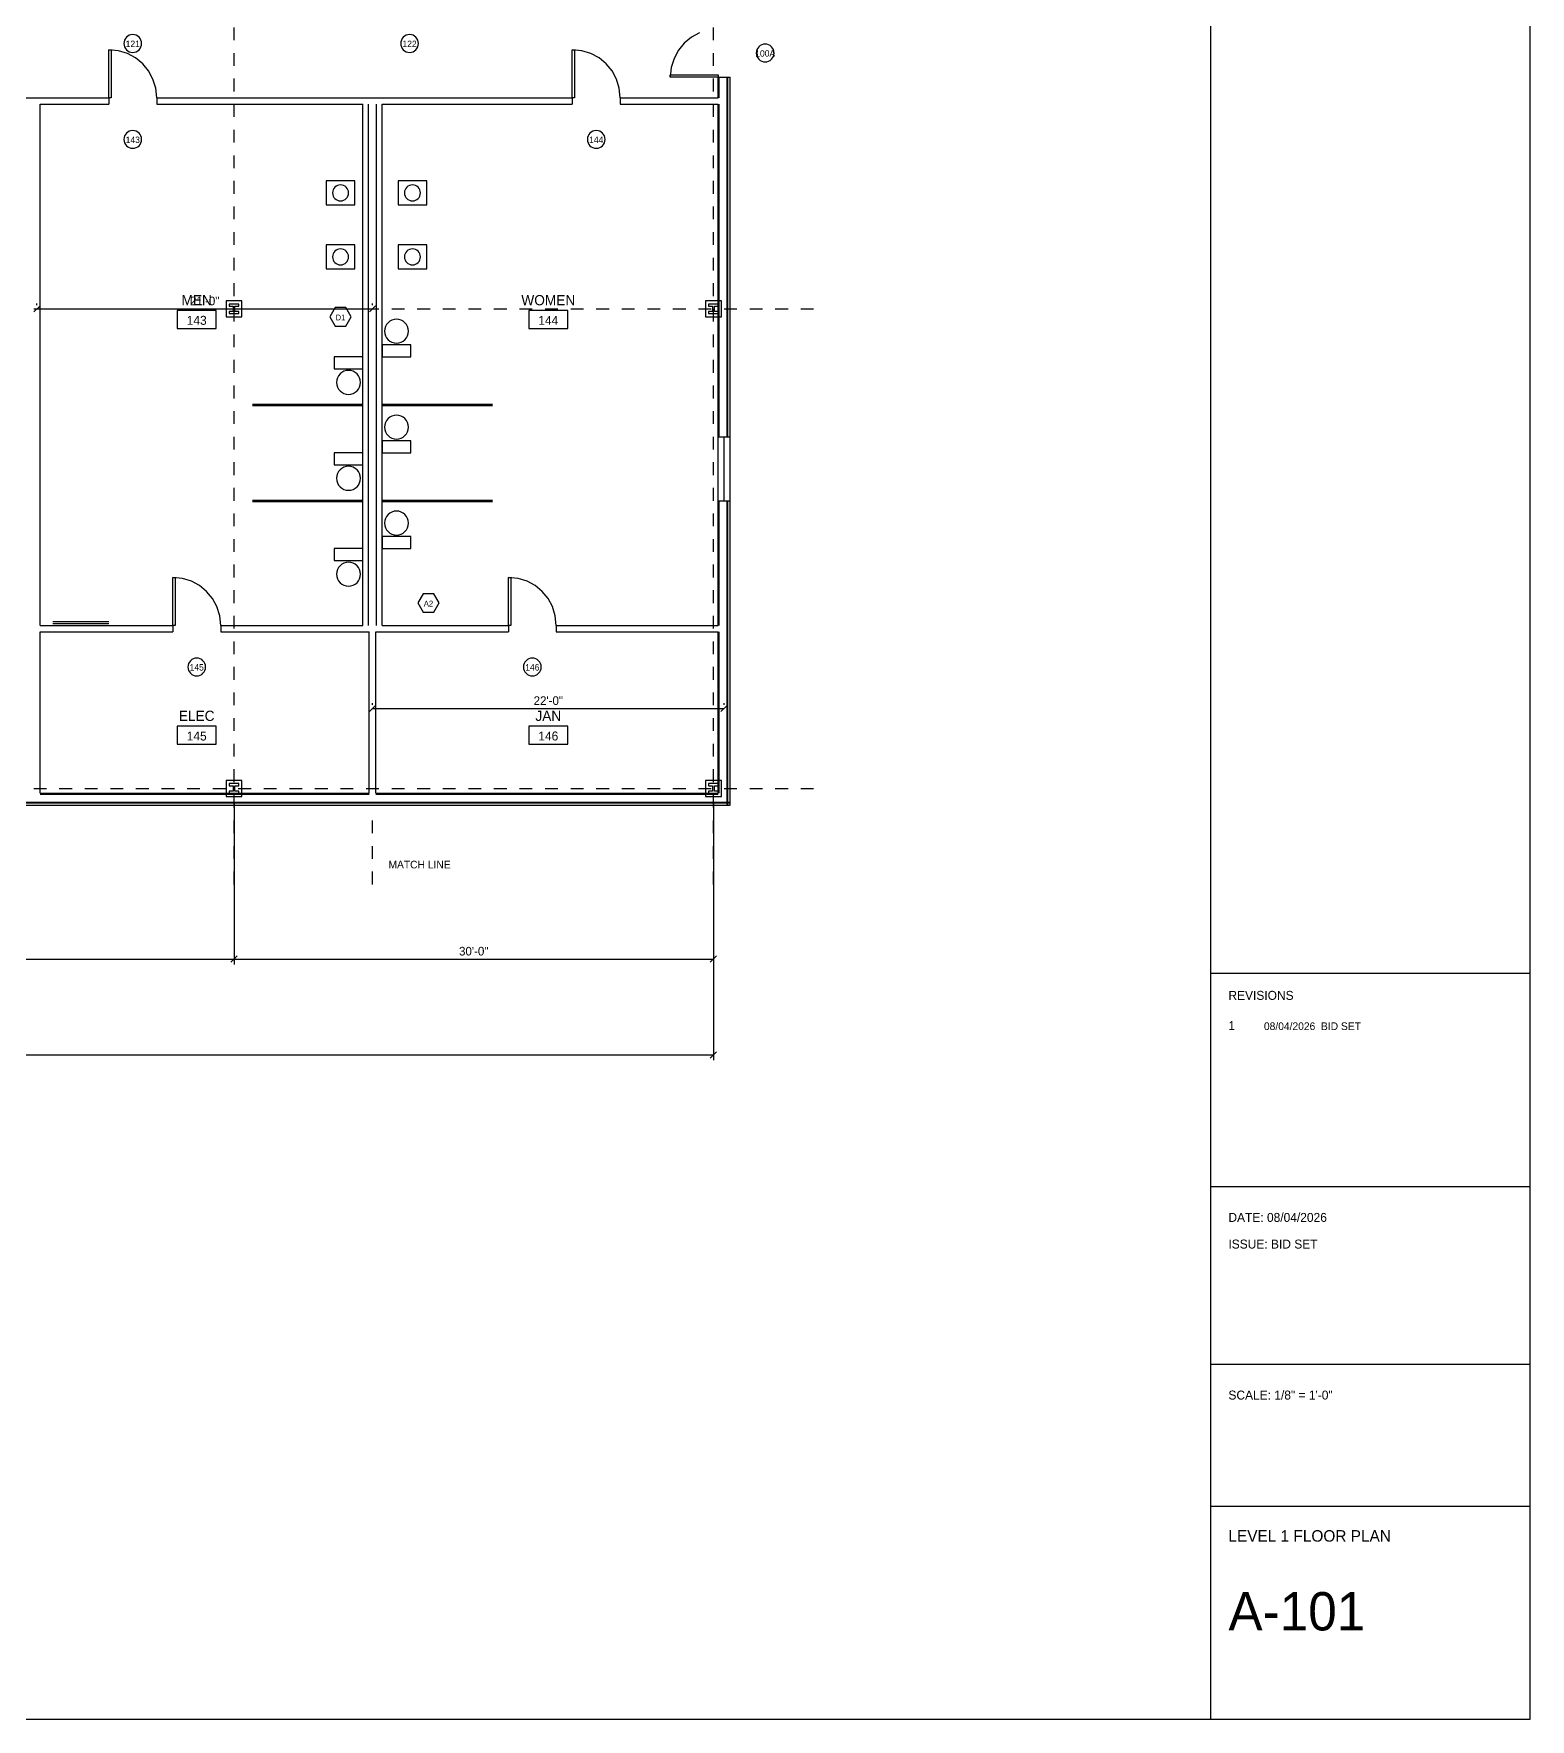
# Model space of a CAD drawing. Header units: inches. Extents: x 0.5 to 35.5, y 0.5 to 23.5.
# Drawn here: x 23.79 to 35.5, y 0.5 to 13.68 of the extents above; entities that cross this region are included whole.
import ezdxf
from ezdxf.enums import TextEntityAlignment as Align

# ---------------------------------------------------------------- set-up
doc = ezdxf.new("R2010")
doc.units = ezdxf.units.IN
doc.linetypes.add('DASHED', pattern=[0.125, 0.0833, -0.0417])
for name, color, linetype in [('A-ANNO-DIMS', 7, 'CONTINUOUS'), ('A-ANNO-SYMB', 5, 'CONTINUOUS'), ('A-ANNO-TEXT', 3, 'CONTINUOUS'), ('A-COLS', 1, 'CONTINUOUS'), ('A-DOOR', 4, 'CONTINUOUS'), ('A-GLAZ', 3, 'CONTINUOUS'), ('A-WALL', 2, 'CONTINUOUS'), ('G-ANNO-TTLB', 1, 'CONTINUOUS'), ('P-FIXT', 6, 'CONTINUOUS'), ('S-GRID', 1, 'CONTINUOUS')]:
    doc.layers.add(name, color=color, linetype=linetype)

msp = doc.modelspace()

# ---------------------------------------------------------------- linework, layer by layer
at = {"layer": 'A-ANNO-DIMS'}
for p, q in [((23.79489, 11.50323), (23.844, 11.55233)), ((23.81944, 11.55556), (23.81944, 11.56944)), ((23.81944, 11.52778), (26.44444, 11.52778)), ((26.41989, 11.50323), (26.469, 11.55233)), ((26.44444, 11.55556), (26.44444, 11.56944)), ((26.44444, 8.43056), (26.44444, 8.44444)), ((29.19444, 8.43056), (29.19444, 8.44444)), ((26.41989, 8.37823), (26.469, 8.42733)), ((26.44444, 8.40278), (29.19444, 8.40278)), ((29.16989, 8.37823), (29.219, 8.42733)), ((25.36111, 7.66625), (25.36111, 6.40236)), ((25.36111, 7.66625), (25.36111, 6.40236)), ((29.11111, 7.66625), (29.11111, 6.40236)), ((29.11111, 7.66625), (29.11111, 5.65236)), ((25.33656, 6.41948), (25.38566, 6.46858)), ((25.33656, 6.41948), (25.38566, 6.46858)), ((29.08656, 6.41948), (29.13566, 6.46858)), ((21.61111, 6.44403), (25.36111, 6.44403)), ((25.36111, 6.44403), (29.11111, 6.44403)), ((3.19444, 5.69403), (29.11111, 5.69403)), ((29.08656, 5.66948), (29.13566, 5.71858))]:
    msp.add_line(p, q, dxfattribs=at)
at = {"layer": 'A-ANNO-SYMB'}
for p, q in [((24.50141, 13.61638), (24.5, 13.60239)), ((24.5, 13.60239), (24.50141, 13.58839)), ((24.50546, 13.62942), (24.50141, 13.61638)), ((24.50141, 13.58839), (24.50546, 13.57536)), ((24.51186, 13.64121), (24.50546, 13.62942)), ((24.50546, 13.57536), (24.51186, 13.56356)), ((24.52034, 13.65149), (24.51186, 13.64121)), ((24.53062, 13.65997), (24.52034, 13.65149)), ((24.54241, 13.66637), (24.53062, 13.65997)), ((24.55545, 13.67042), (24.54241, 13.66637)), ((24.56944, 13.67183), (24.55545, 13.67042)), ((24.58344, 13.67042), (24.56944, 13.67183)), ((24.59648, 13.66637), (24.58344, 13.67042)), ((24.60827, 13.65997), (24.59648, 13.66637)), ((24.61855, 13.65149), (24.60827, 13.65997)), ((24.62703, 13.64121), (24.61855, 13.65149)), ((24.63343, 13.62942), (24.62703, 13.64121)), ((24.62703, 13.56356), (24.63343, 13.57536)), ((24.63748, 13.61638), (24.63343, 13.62942)), ((24.63343, 13.57536), (24.63748, 13.58839)), ((24.63889, 13.60239), (24.63748, 13.61638)), ((24.63748, 13.58839), (24.63889, 13.60239)), ((26.66612, 13.61638), (26.66471, 13.60239)), ((26.66471, 13.60239), (26.66612, 13.58839)), ((26.67017, 13.62942), (26.66612, 13.61638)), ((26.66612, 13.58839), (26.67017, 13.57536)), ((26.67657, 13.64121), (26.67017, 13.62942)), ((26.67017, 13.57536), (26.67657, 13.56356)), ((26.68505, 13.65149), (26.67657, 13.64121)), ((26.69533, 13.65997), (26.68505, 13.65149)), ((26.70713, 13.66637), (26.69533, 13.65997)), ((26.72016, 13.67042), (26.70713, 13.66637)), ((26.73416, 13.67183), (26.72016, 13.67042)), ((26.74815, 13.67042), (26.73416, 13.67183)), ((26.76119, 13.66637), (26.74815, 13.67042)), ((26.77299, 13.65997), (26.76119, 13.66637)), ((26.78326, 13.65149), (26.77299, 13.65997)), ((26.79174, 13.64121), (26.78326, 13.65149)), ((26.79815, 13.62942), (26.79174, 13.64121)), ((26.79174, 13.56356), (26.79815, 13.57536)), ((26.80219, 13.61638), (26.79815, 13.62942)), ((26.79815, 13.57536), (26.80219, 13.58839)), ((26.8036, 13.60239), (26.80219, 13.61638)), ((26.80219, 13.58839), (26.8036, 13.60239)), ((29.46656, 13.57688), (29.45808, 13.5666)), ((29.47684, 13.58536), (29.46656, 13.57688)), ((29.48864, 13.59176), (29.47684, 13.58536)), ((29.50167, 13.59581), (29.48864, 13.59176)), ((29.51567, 13.59722), (29.50167, 13.59581)), ((29.52966, 13.59581), (29.51567, 13.59722)), ((29.5427, 13.59176), (29.52966, 13.59581)), ((29.5545, 13.58536), (29.5427, 13.59176)), ((29.56477, 13.57688), (29.5545, 13.58536)), ((29.57325, 13.5666), (29.56477, 13.57688)), ((24.51186, 13.56356), (24.52034, 13.55328)), ((24.52034, 13.55328), (24.53062, 13.5448)), ((24.53062, 13.5448), (24.54241, 13.5384)), ((24.54241, 13.5384), (24.55545, 13.53435)), ((24.55545, 13.53435), (24.56944, 13.53294)), ((24.56944, 13.53294), (24.58344, 13.53435)), ((24.58344, 13.53435), (24.59648, 13.5384)), ((24.59648, 13.5384), (24.60827, 13.5448)), ((24.60827, 13.5448), (24.61855, 13.55328)), ((24.61855, 13.55328), (24.62703, 13.56356)), ((26.67657, 13.56356), (26.68505, 13.55328)), ((26.68505, 13.55328), (26.69533, 13.5448)), ((26.69533, 13.5448), (26.70713, 13.5384)), ((26.70713, 13.5384), (26.72016, 13.53435)), ((26.72016, 13.53435), (26.73416, 13.53294)), ((26.73416, 13.53294), (26.74815, 13.53435)), ((26.74815, 13.53435), (26.76119, 13.5384)), ((26.76119, 13.5384), (26.77299, 13.5448)), ((26.77299, 13.5448), (26.78326, 13.55328)), ((26.78326, 13.55328), (26.79174, 13.56356)), ((29.44763, 13.54177), (29.44622, 13.52778)), ((29.44622, 13.52778), (29.44763, 13.51378)), ((29.45168, 13.55481), (29.44763, 13.54177)), ((29.44763, 13.51378), (29.45168, 13.50075)), ((29.45808, 13.5666), (29.45168, 13.55481)), ((29.45168, 13.50075), (29.45808, 13.48895)), ((29.45808, 13.48895), (29.46656, 13.47867)), ((29.46656, 13.47867), (29.47684, 13.47019)), ((29.47684, 13.47019), (29.48864, 13.46379)), ((29.48864, 13.46379), (29.50167, 13.45974)), ((29.50167, 13.45974), (29.51567, 13.45833)), ((29.51567, 13.45833), (29.52966, 13.45974)), ((29.52966, 13.45974), (29.5427, 13.46379)), ((29.5427, 13.46379), (29.5545, 13.47019)), ((29.5545, 13.47019), (29.56477, 13.47867)), ((29.56477, 13.47867), (29.57325, 13.48895)), ((29.57966, 13.55481), (29.57325, 13.5666)), ((29.57325, 13.48895), (29.57966, 13.50075)), ((29.5837, 13.54177), (29.57966, 13.55481)), ((29.57966, 13.50075), (29.5837, 13.51378)), ((29.58511, 13.52778), (29.5837, 13.54177)), ((29.5837, 13.51378), (29.58511, 13.52778)), ((24.54241, 12.91637), (24.53062, 12.90997)), ((24.55545, 12.92042), (24.54241, 12.91637)), ((24.56944, 12.92183), (24.55545, 12.92042)), ((24.58344, 12.92042), (24.56944, 12.92183)), ((24.59648, 12.91637), (24.58344, 12.92042)), ((24.60827, 12.90997), (24.59648, 12.91637)), ((28.16741, 12.91637), (28.15562, 12.90997)), ((28.18045, 12.92042), (28.16741, 12.91637)), ((28.19444, 12.92183), (28.18045, 12.92042)), ((28.20844, 12.92042), (28.19444, 12.92183)), ((28.22148, 12.91637), (28.20844, 12.92042)), ((28.23327, 12.90997), (28.22148, 12.91637)), ((24.50141, 12.86638), (24.5, 12.85239)), ((24.5, 12.85239), (24.50141, 12.83839)), ((24.50546, 12.87942), (24.50141, 12.86638)), ((24.50141, 12.83839), (24.50546, 12.82536)), ((24.51186, 12.89121), (24.50546, 12.87942)), ((24.50546, 12.82536), (24.51186, 12.81356)), ((24.52034, 12.90149), (24.51186, 12.89121)), ((24.51186, 12.81356), (24.52034, 12.80328)), ((24.53062, 12.90997), (24.52034, 12.90149)), ((24.52034, 12.80328), (24.53062, 12.7948)), ((24.53062, 12.7948), (24.54241, 12.7884)), ((24.54241, 12.7884), (24.55545, 12.78435)), ((24.55545, 12.78435), (24.56944, 12.78294)), ((24.56944, 12.78294), (24.58344, 12.78435)), ((24.58344, 12.78435), (24.59648, 12.7884)), ((24.59648, 12.7884), (24.60827, 12.7948)), ((24.61855, 12.90149), (24.60827, 12.90997)), ((24.60827, 12.7948), (24.61855, 12.80328)), ((24.62703, 12.89121), (24.61855, 12.90149)), ((24.61855, 12.80328), (24.62703, 12.81356)), ((24.63343, 12.87942), (24.62703, 12.89121)), ((24.62703, 12.81356), (24.63343, 12.82536)), ((24.63748, 12.86638), (24.63343, 12.87942)), ((24.63343, 12.82536), (24.63748, 12.83839)), ((24.63889, 12.85239), (24.63748, 12.86638)), ((24.63748, 12.83839), (24.63889, 12.85239)), ((28.12641, 12.86638), (28.125, 12.85239)), ((28.125, 12.85239), (28.12641, 12.83839)), ((28.13046, 12.87942), (28.12641, 12.86638)), ((28.12641, 12.83839), (28.13046, 12.82536)), ((28.13686, 12.89121), (28.13046, 12.87942)), ((28.13046, 12.82536), (28.13686, 12.81356)), ((28.14534, 12.90149), (28.13686, 12.89121)), ((28.13686, 12.81356), (28.14534, 12.80328)), ((28.15562, 12.90997), (28.14534, 12.90149)), ((28.14534, 12.80328), (28.15562, 12.7948)), ((28.15562, 12.7948), (28.16741, 12.7884)), ((28.16741, 12.7884), (28.18045, 12.78435)), ((28.18045, 12.78435), (28.19444, 12.78294)), ((28.19444, 12.78294), (28.20844, 12.78435)), ((28.20844, 12.78435), (28.22148, 12.7884)), ((28.22148, 12.7884), (28.23327, 12.7948)), ((28.24355, 12.90149), (28.23327, 12.90997)), ((28.23327, 12.7948), (28.24355, 12.80328)), ((28.25203, 12.89121), (28.24355, 12.90149)), ((28.24355, 12.80328), (28.25203, 12.81356)), ((28.25843, 12.87942), (28.25203, 12.89121)), ((28.25203, 12.81356), (28.25843, 12.82536)), ((28.26248, 12.86638), (28.25843, 12.87942)), ((28.25843, 12.82536), (28.26248, 12.83839)), ((28.26389, 12.85239), (28.26248, 12.86638)), ((28.26248, 12.83839), (28.26389, 12.85239)), ((25.22222, 11.51389), (24.91667, 11.51389)), ((24.91667, 11.51389), (24.91667, 11.375)), ((25.22222, 11.375), (25.22222, 11.51389)), ((26.15226, 11.53745), (26.11059, 11.46528)), ((26.23559, 11.53745), (26.15226, 11.53745)), ((26.27726, 11.46528), (26.23559, 11.53745)), ((27.97222, 11.51389), (27.66667, 11.51389)), ((27.66667, 11.51389), (27.66667, 11.375)), ((27.97222, 11.375), (27.97222, 11.51389)), ((24.91667, 11.375), (25.22222, 11.375)), ((26.11059, 11.46528), (26.15226, 11.39311)), ((26.15226, 11.39311), (26.23559, 11.39311)), ((26.23559, 11.39311), (26.27726, 11.46528)), ((27.66667, 11.375), (27.97222, 11.375)), ((26.84028, 9.30034), (26.79861, 9.22817)), ((26.79861, 9.22817), (26.84028, 9.156)), ((26.92361, 9.30034), (26.84028, 9.30034)), ((26.96528, 9.22817), (26.92361, 9.30034)), ((26.92361, 9.156), (26.96528, 9.22817)), ((26.84028, 9.156), (26.92361, 9.156)), ((25.00141, 8.74138), (25, 8.72739)), ((25, 8.72739), (25.00141, 8.71339)), ((25.00546, 8.75442), (25.00141, 8.74138)), ((25.00141, 8.71339), (25.00546, 8.70036)), ((25.01186, 8.76621), (25.00546, 8.75442)), ((25.00546, 8.70036), (25.01186, 8.68856)), ((25.02034, 8.77649), (25.01186, 8.76621)), ((25.03062, 8.78497), (25.02034, 8.77649)), ((25.04241, 8.79137), (25.03062, 8.78497)), ((25.05545, 8.79542), (25.04241, 8.79137)), ((25.06944, 8.79683), (25.05545, 8.79542)), ((25.08344, 8.79542), (25.06944, 8.79683)), ((25.09648, 8.79137), (25.08344, 8.79542)), ((25.10827, 8.78497), (25.09648, 8.79137)), ((25.11855, 8.77649), (25.10827, 8.78497)), ((25.12703, 8.76621), (25.11855, 8.77649)), ((25.13343, 8.75442), (25.12703, 8.76621)), ((25.12703, 8.68856), (25.13343, 8.70036)), ((25.13748, 8.74138), (25.13343, 8.75442)), ((25.13343, 8.70036), (25.13748, 8.71339)), ((25.13889, 8.72739), (25.13748, 8.74138)), ((25.13748, 8.71339), (25.13889, 8.72739)), ((27.62641, 8.74138), (27.625, 8.72739)), ((27.625, 8.72739), (27.62641, 8.71339)), ((27.63046, 8.75442), (27.62641, 8.74138)), ((27.62641, 8.71339), (27.63046, 8.70036)), ((27.63686, 8.76621), (27.63046, 8.75442)), ((27.63046, 8.70036), (27.63686, 8.68856)), ((27.64534, 8.77649), (27.63686, 8.76621)), ((27.65562, 8.78497), (27.64534, 8.77649)), ((27.66741, 8.79137), (27.65562, 8.78497)), ((27.68045, 8.79542), (27.66741, 8.79137)), ((27.69444, 8.79683), (27.68045, 8.79542)), ((27.70844, 8.79542), (27.69444, 8.79683)), ((27.72148, 8.79137), (27.70844, 8.79542)), ((27.73327, 8.78497), (27.72148, 8.79137)), ((27.74355, 8.77649), (27.73327, 8.78497)), ((27.75203, 8.76621), (27.74355, 8.77649)), ((27.75843, 8.75442), (27.75203, 8.76621)), ((27.75203, 8.68856), (27.75843, 8.70036)), ((27.76248, 8.74138), (27.75843, 8.75442)), ((27.75843, 8.70036), (27.76248, 8.71339)), ((27.76389, 8.72739), (27.76248, 8.74138)), ((27.76248, 8.71339), (27.76389, 8.72739)), ((25.01186, 8.68856), (25.02034, 8.67828)), ((25.02034, 8.67828), (25.03062, 8.6698)), ((25.03062, 8.6698), (25.04241, 8.6634)), ((25.04241, 8.6634), (25.05545, 8.65935)), ((25.05545, 8.65935), (25.06944, 8.65794)), ((25.06944, 8.65794), (25.08344, 8.65935)), ((25.08344, 8.65935), (25.09648, 8.6634)), ((25.09648, 8.6634), (25.10827, 8.6698)), ((25.10827, 8.6698), (25.11855, 8.67828)), ((25.11855, 8.67828), (25.12703, 8.68856)), ((27.63686, 8.68856), (27.64534, 8.67828)), ((27.64534, 8.67828), (27.65562, 8.6698)), ((27.65562, 8.6698), (27.66741, 8.6634)), ((27.66741, 8.6634), (27.68045, 8.65935)), ((27.68045, 8.65935), (27.69444, 8.65794)), ((27.69444, 8.65794), (27.70844, 8.65935)), ((27.70844, 8.65935), (27.72148, 8.6634)), ((27.72148, 8.6634), (27.73327, 8.6698)), ((27.73327, 8.6698), (27.74355, 8.67828)), ((27.74355, 8.67828), (27.75203, 8.68856)), ((25.22222, 8.26389), (24.91667, 8.26389)), ((24.91667, 8.26389), (24.91667, 8.125)), ((25.22222, 8.125), (25.22222, 8.26389)), ((27.97222, 8.26389), (27.66667, 8.26389)), ((27.66667, 8.26389), (27.66667, 8.125)), ((27.97222, 8.125), (27.97222, 8.26389)), ((24.91667, 8.125), (25.22222, 8.125)), ((27.66667, 8.125), (27.97222, 8.125))]:
    msp.add_line(p, q, dxfattribs=at)
at = {"layer": 'A-ANNO-SYMB', "linetype": 'DASHED'}
msp.add_line((26.44444, 7.02778), (26.44444, 7.52778), dxfattribs=at)
at = {"layer": 'A-COLS'}
for p, q in [((25.42361, 11.59028), (25.29861, 11.59028)), ((25.29861, 11.59028), (25.29861, 11.46528)), ((25.39861, 11.56528), (25.32361, 11.56528)), ((25.32361, 11.56528), (25.32361, 11.54861)), ((25.32361, 11.54861), (25.35417, 11.54861)), ((25.35417, 11.50694), (25.32361, 11.50694)), ((25.32361, 11.50694), (25.32361, 11.49028)), ((25.32361, 11.49028), (25.39861, 11.49028)), ((25.35417, 11.54861), (25.35417, 11.50694)), ((25.36806, 11.50694), (25.36806, 11.54861)), ((25.36806, 11.54861), (25.39861, 11.54861)), ((25.39861, 11.50694), (25.36806, 11.50694)), ((25.39861, 11.54861), (25.39861, 11.56528)), ((25.39861, 11.49028), (25.39861, 11.50694)), ((25.42361, 11.46528), (25.42361, 11.59028)), ((29.17361, 11.59028), (29.04861, 11.59028)), ((29.04861, 11.59028), (29.04861, 11.46528)), ((29.14861, 11.56528), (29.07361, 11.56528)), ((29.07361, 11.56528), (29.07361, 11.54861)), ((29.07361, 11.54861), (29.10417, 11.54861)), ((29.10417, 11.50694), (29.07361, 11.50694)), ((29.07361, 11.50694), (29.07361, 11.49028)), ((29.07361, 11.49028), (29.14861, 11.49028)), ((29.10417, 11.54861), (29.10417, 11.50694)), ((29.11806, 11.50694), (29.11806, 11.54861)), ((29.11806, 11.54861), (29.14861, 11.54861)), ((29.14861, 11.50694), (29.11806, 11.50694)), ((29.14861, 11.54861), (29.14861, 11.56528)), ((29.14861, 11.49028), (29.14861, 11.50694)), ((29.17361, 11.46528), (29.17361, 11.59028)), ((25.29861, 11.46528), (25.42361, 11.46528)), ((29.04861, 11.46528), (29.17361, 11.46528)), ((25.42361, 7.84028), (25.29861, 7.84028)), ((25.29861, 7.84028), (25.29861, 7.71528)), ((25.39861, 7.81528), (25.32361, 7.81528)), ((25.32361, 7.81528), (25.32361, 7.79861)), ((25.32361, 7.79861), (25.35417, 7.79861)), ((25.35417, 7.79861), (25.35417, 7.75694)), ((25.36806, 7.75694), (25.36806, 7.79861)), ((25.36806, 7.79861), (25.39861, 7.79861)), ((25.39861, 7.79861), (25.39861, 7.81528)), ((25.42361, 7.71528), (25.42361, 7.84028)), ((29.17361, 7.84028), (29.04861, 7.84028)), ((29.04861, 7.84028), (29.04861, 7.71528)), ((29.14861, 7.81528), (29.07361, 7.81528)), ((29.07361, 7.81528), (29.07361, 7.79861)), ((29.07361, 7.79861), (29.10417, 7.79861)), ((29.10417, 7.79861), (29.10417, 7.75694)), ((29.11806, 7.75694), (29.11806, 7.79861)), ((29.11806, 7.79861), (29.14861, 7.79861)), ((29.14861, 7.79861), (29.14861, 7.81528)), ((29.17361, 7.71528), (29.17361, 7.84028)), ((25.29861, 7.71528), (25.42361, 7.71528)), ((25.35417, 7.75694), (25.32361, 7.75694)), ((25.32361, 7.75694), (25.32361, 7.74028)), ((25.32361, 7.74028), (25.39861, 7.74028)), ((25.39861, 7.75694), (25.36806, 7.75694)), ((25.39861, 7.74028), (25.39861, 7.75694)), ((29.04861, 7.71528), (29.17361, 7.71528)), ((29.10417, 7.75694), (29.07361, 7.75694)), ((29.07361, 7.75694), (29.07361, 7.74028)), ((29.07361, 7.74028), (29.14861, 7.74028)), ((29.14861, 7.75694), (29.11806, 7.75694)), ((29.14861, 7.74028), (29.14861, 7.75694))]:
    msp.add_line(p, q, dxfattribs=at)
at = {"layer": 'A-DOOR'}
for p, q in [((28.88306, 13.60544), (28.83726, 13.54994)), ((28.93855, 13.65123), (28.88306, 13.60544)), ((29.00225, 13.68581), (28.93855, 13.65123)), ((24.38194, 13.17817), (24.38194, 13.55317)), ((24.38194, 13.55317), (24.40017, 13.55317)), ((24.45752, 13.54555), (24.38194, 13.55317)), ((24.40017, 13.55317), (24.40017, 13.17817)), ((24.52791, 13.5237), (24.45752, 13.54555)), ((24.59161, 13.48912), (24.52791, 13.5237)), ((24.64711, 13.44333), (24.59161, 13.48912)), ((24.6929, 13.38783), (24.64711, 13.44333)), ((28.00694, 13.17817), (28.00694, 13.55317)), ((28.00694, 13.55317), (28.02517, 13.55317)), ((28.08252, 13.54555), (28.00694, 13.55317)), ((28.02517, 13.55317), (28.02517, 13.17817)), ((28.15291, 13.5237), (28.08252, 13.54555)), ((28.21661, 13.48912), (28.15291, 13.5237)), ((28.27211, 13.44333), (28.21661, 13.48912)), ((28.3179, 13.38783), (28.27211, 13.44333)), ((28.80269, 13.48624), (28.78084, 13.41585)), ((28.83726, 13.54994), (28.80269, 13.48624)), ((24.72748, 13.32414), (24.6929, 13.38783)), ((24.74933, 13.25374), (24.72748, 13.32414)), ((28.35248, 13.32414), (28.3179, 13.38783)), ((28.37433, 13.25374), (28.35248, 13.32414)), ((28.78084, 13.41585), (28.77322, 13.34028)), ((28.77322, 13.34028), (28.77322, 13.35851)), ((28.77322, 13.35851), (29.14822, 13.35851)), ((29.14822, 13.34028), (28.77322, 13.34028)), ((29.14822, 13.35851), (29.14822, 13.34028)), ((24.75694, 13.17817), (24.74933, 13.25374)), ((28.38194, 13.17817), (28.37433, 13.25374)), ((24.40017, 13.17817), (24.38194, 13.17817)), ((28.02517, 13.17817), (28.00694, 13.17817)), ((24.88194, 9.05317), (24.88194, 9.42817)), ((24.88194, 9.42817), (24.90017, 9.42817)), ((24.95752, 9.42055), (24.88194, 9.42817)), ((24.90017, 9.42817), (24.90017, 9.05317)), ((25.02791, 9.3987), (24.95752, 9.42055)), ((25.09161, 9.36412), (25.02791, 9.3987)), ((25.14711, 9.31833), (25.09161, 9.36412)), ((27.50694, 9.05317), (27.50694, 9.42817)), ((27.50694, 9.42817), (27.52517, 9.42817)), ((27.58252, 9.42055), (27.50694, 9.42817)), ((27.52517, 9.42817), (27.52517, 9.05317)), ((27.65291, 9.3987), (27.58252, 9.42055)), ((27.71661, 9.36412), (27.65291, 9.3987)), ((27.77211, 9.31833), (27.71661, 9.36412)), ((25.1929, 9.26283), (25.14711, 9.31833)), ((25.22748, 9.19914), (25.1929, 9.26283)), ((27.8179, 9.26283), (27.77211, 9.31833)), ((27.85248, 9.19914), (27.8179, 9.26283)), ((25.24933, 9.12874), (25.22748, 9.19914)), ((25.25694, 9.05317), (25.24933, 9.12874)), ((27.87433, 9.12874), (27.85248, 9.19914)), ((27.88194, 9.05317), (27.87433, 9.12874)), ((24.90017, 9.05317), (24.88194, 9.05317)), ((27.52517, 9.05317), (27.50694, 9.05317))]:
    msp.add_line(p, q, dxfattribs=at)
at = {"layer": 'A-GLAZ'}
for p, q in [((29.14822, 10.02778), (29.14822, 10.52778)), ((29.19444, 10.02778), (29.19444, 10.52778)), ((29.24067, 10.02778), (29.24067, 10.52778))]:
    msp.add_line(p, q, dxfattribs=at)
at = {"layer": 'A-WALL'}
for p, q in [((29.14822, 13.17817), (29.14822, 13.34028)), ((29.14822, 13.34028), (29.24067, 13.34028)), ((29.15473, 13.17817), (29.15473, 13.34028)), ((29.21723, 10.52778), (29.21723, 13.34028)), ((29.22374, 10.52778), (29.22374, 13.34028)), ((29.24067, 10.52778), (29.24067, 13.34028)), ((23.06944, 13.17817), (24.38194, 13.17817)), ((23.84484, 13.12739), (24.38194, 13.12739)), ((23.84484, 9.05317), (23.84484, 13.12739)), ((24.38194, 13.17817), (24.38194, 13.12739)), ((24.75694, 13.17817), (28.00694, 13.17817)), ((24.75694, 13.17817), (24.75694, 13.12739)), ((24.75694, 13.12739), (26.36892, 13.12739)), ((26.36892, 9.05317), (26.36892, 13.12739)), ((26.41319, 9.05317), (26.41319, 13.12739)), ((26.47569, 9.05317), (26.47569, 13.12739)), ((26.51997, 13.12739), (28.00694, 13.12739)), ((26.51997, 9.05317), (26.51997, 13.12739)), ((28.00694, 13.17817), (28.00694, 13.12739)), ((28.38194, 13.17817), (29.14822, 13.17817)), ((28.38194, 13.17817), (28.38194, 13.12739)), ((28.38194, 13.12739), (29.14822, 13.12739)), ((29.14822, 10.52778), (29.14822, 13.12739)), ((29.15473, 10.52778), (29.15473, 13.12739)), ((29.14822, 10.52778), (29.24067, 10.52778)), ((29.14822, 9.05317), (29.14822, 10.02778)), ((29.14822, 10.02778), (29.24067, 10.02778)), ((29.15473, 9.05317), (29.15473, 10.02778)), ((29.21723, 7.64822), (29.21723, 10.02778)), ((29.22374, 7.64822), (29.22374, 10.02778)), ((29.24067, 7.64822), (29.24067, 10.02778)), ((23.84484, 9.05317), (24.88194, 9.05317)), ((23.84484, 7.74067), (23.84484, 9.00239)), ((23.84484, 9.00239), (24.88194, 9.00239)), ((24.88194, 9.05317), (24.88194, 9.00239)), ((25.25694, 9.05317), (26.36892, 9.05317)), ((25.25694, 9.05317), (25.25694, 9.00239)), ((25.25694, 9.00239), (26.41905, 9.00239)), ((26.41905, 7.74067), (26.41905, 9.00239)), ((26.46984, 9.00239), (27.50694, 9.00239)), ((26.46984, 7.74067), (26.46984, 9.00239)), ((26.51997, 9.05317), (27.50694, 9.05317)), ((27.50694, 9.05317), (27.50694, 9.00239)), ((27.88194, 9.05317), (29.14822, 9.05317)), ((27.88194, 9.05317), (27.88194, 9.00239)), ((27.88194, 9.00239), (29.14822, 9.00239)), ((29.14822, 7.74067), (29.14822, 9.00239)), ((29.15473, 7.74067), (29.15473, 9.00239)), ((23.06944, 7.67166), (29.24067, 7.67166)), ((23.06944, 7.66515), (29.24067, 7.66515)), ((23.06944, 7.64822), (29.24067, 7.64822)), ((23.84484, 7.74067), (26.41905, 7.74067)), ((23.84484, 7.73416), (26.41905, 7.73416)), ((26.46984, 7.74067), (29.14822, 7.74067)), ((26.46984, 7.73416), (29.14822, 7.73416))]:
    msp.add_line(p, q, dxfattribs=at)
at = {"layer": 'G-ANNO-TTLB'}
for p, q in [((33, 23.5), (33, 0.5)), ((35.5, 0.5), (35.5, 23.5)), ((35.5, 0.5), (35.5, 23.5)), ((33, 6.33333), (35.5, 6.33333)), ((33, 4.66667), (35.5, 4.66667)), ((33, 3.27778), (35.5, 3.27778)), ((33, 2.16667), (35.5, 2.16667)), ((0.5, 0.5), (35.5, 0.5)), ((33, 0.5), (35.5, 0.5))]:
    msp.add_line(p, q, dxfattribs=at)
at = {"layer": 'P-FIXT'}
for p, q in [((26.30694, 12.52778), (26.08194, 12.52778)), ((26.08194, 12.52778), (26.08194, 12.34028)), ((26.30694, 12.34028), (26.30694, 12.52778)), ((26.86944, 12.52778), (26.64444, 12.52778)), ((26.64444, 12.52778), (26.64444, 12.34028)), ((26.86944, 12.34028), (26.86944, 12.52778)), ((26.13321, 12.44662), (26.13194, 12.43403)), ((26.13194, 12.43403), (26.13321, 12.42143)), ((26.13686, 12.45836), (26.13321, 12.44662)), ((26.13321, 12.42143), (26.13686, 12.4097)), ((26.14262, 12.46897), (26.13686, 12.45836)), ((26.13686, 12.4097), (26.14262, 12.39908)), ((26.15025, 12.47822), (26.14262, 12.46897)), ((26.14262, 12.39908), (26.15025, 12.38983)), ((26.1595, 12.48585), (26.15025, 12.47822)), ((26.15025, 12.38983), (26.1595, 12.3822)), ((26.17012, 12.49162), (26.1595, 12.48585)), ((26.18185, 12.49526), (26.17012, 12.49162)), ((26.19444, 12.49653), (26.18185, 12.49526)), ((26.20704, 12.49526), (26.19444, 12.49653)), ((26.21877, 12.49162), (26.20704, 12.49526)), ((26.22939, 12.48585), (26.21877, 12.49162)), ((26.23864, 12.47822), (26.22939, 12.48585)), ((26.22939, 12.3822), (26.23864, 12.38983)), ((26.24627, 12.46897), (26.23864, 12.47822)), ((26.23864, 12.38983), (26.24627, 12.39908)), ((26.25203, 12.45836), (26.24627, 12.46897)), ((26.24627, 12.39908), (26.25203, 12.4097)), ((26.25567, 12.44662), (26.25203, 12.45836)), ((26.25203, 12.4097), (26.25567, 12.42143)), ((26.25694, 12.43403), (26.25567, 12.44662)), ((26.25567, 12.42143), (26.25694, 12.43403)), ((26.69571, 12.44662), (26.69444, 12.43403)), ((26.69444, 12.43403), (26.69571, 12.42143)), ((26.69936, 12.45836), (26.69571, 12.44662)), ((26.69571, 12.42143), (26.69936, 12.4097)), ((26.70512, 12.46897), (26.69936, 12.45836)), ((26.69936, 12.4097), (26.70512, 12.39908)), ((26.71275, 12.47822), (26.70512, 12.46897)), ((26.70512, 12.39908), (26.71275, 12.38983)), ((26.722, 12.48585), (26.71275, 12.47822)), ((26.71275, 12.38983), (26.722, 12.3822)), ((26.73262, 12.49162), (26.722, 12.48585)), ((26.74435, 12.49526), (26.73262, 12.49162)), ((26.75694, 12.49653), (26.74435, 12.49526)), ((26.76954, 12.49526), (26.75694, 12.49653)), ((26.78127, 12.49162), (26.76954, 12.49526)), ((26.79189, 12.48585), (26.78127, 12.49162)), ((26.80114, 12.47822), (26.79189, 12.48585)), ((26.79189, 12.3822), (26.80114, 12.38983)), ((26.80877, 12.46897), (26.80114, 12.47822)), ((26.80114, 12.38983), (26.80877, 12.39908)), ((26.81453, 12.45836), (26.80877, 12.46897)), ((26.80877, 12.39908), (26.81453, 12.4097)), ((26.81817, 12.44662), (26.81453, 12.45836)), ((26.81453, 12.4097), (26.81817, 12.42143)), ((26.81944, 12.43403), (26.81817, 12.44662)), ((26.81817, 12.42143), (26.81944, 12.43403)), ((26.08194, 12.34028), (26.30694, 12.34028)), ((26.1595, 12.3822), (26.17012, 12.37644)), ((26.17012, 12.37644), (26.18185, 12.3728)), ((26.18185, 12.3728), (26.19444, 12.37153)), ((26.19444, 12.37153), (26.20704, 12.3728)), ((26.20704, 12.3728), (26.21877, 12.37644)), ((26.21877, 12.37644), (26.22939, 12.3822)), ((26.64444, 12.34028), (26.86944, 12.34028)), ((26.722, 12.3822), (26.73262, 12.37644)), ((26.73262, 12.37644), (26.74435, 12.3728)), ((26.74435, 12.3728), (26.75694, 12.37153)), ((26.75694, 12.37153), (26.76954, 12.3728)), ((26.76954, 12.3728), (26.78127, 12.37644)), ((26.78127, 12.37644), (26.79189, 12.3822)), ((26.30694, 12.02778), (26.08194, 12.02778)), ((26.08194, 12.02778), (26.08194, 11.84028)), ((26.18185, 11.99526), (26.17012, 11.99162)), ((26.19444, 11.99653), (26.18185, 11.99526)), ((26.20704, 11.99526), (26.19444, 11.99653)), ((26.21877, 11.99162), (26.20704, 11.99526)), ((26.30694, 11.84028), (26.30694, 12.02778)), ((26.86944, 12.02778), (26.64444, 12.02778)), ((26.64444, 12.02778), (26.64444, 11.84028)), ((26.74435, 11.99526), (26.73262, 11.99162)), ((26.75694, 11.99653), (26.74435, 11.99526)), ((26.76954, 11.99526), (26.75694, 11.99653)), ((26.78127, 11.99162), (26.76954, 11.99526)), ((26.86944, 11.84028), (26.86944, 12.02778)), ((26.13321, 11.94662), (26.13194, 11.93403)), ((26.13194, 11.93403), (26.13321, 11.92143)), ((26.13686, 11.95836), (26.13321, 11.94662)), ((26.13321, 11.92143), (26.13686, 11.9097)), ((26.14262, 11.96897), (26.13686, 11.95836)), ((26.13686, 11.9097), (26.14262, 11.89908)), ((26.15025, 11.97822), (26.14262, 11.96897)), ((26.14262, 11.89908), (26.15025, 11.88983)), ((26.1595, 11.98585), (26.15025, 11.97822)), ((26.15025, 11.88983), (26.1595, 11.8822)), ((26.17012, 11.99162), (26.1595, 11.98585)), ((26.1595, 11.8822), (26.17012, 11.87644)), ((26.17012, 11.87644), (26.18185, 11.8728)), ((26.18185, 11.8728), (26.19444, 11.87153)), ((26.19444, 11.87153), (26.20704, 11.8728)), ((26.20704, 11.8728), (26.21877, 11.87644)), ((26.22939, 11.98585), (26.21877, 11.99162)), ((26.21877, 11.87644), (26.22939, 11.8822)), ((26.23864, 11.97822), (26.22939, 11.98585)), ((26.22939, 11.8822), (26.23864, 11.88983)), ((26.24627, 11.96897), (26.23864, 11.97822)), ((26.23864, 11.88983), (26.24627, 11.89908)), ((26.25203, 11.95836), (26.24627, 11.96897)), ((26.24627, 11.89908), (26.25203, 11.9097)), ((26.25567, 11.94662), (26.25203, 11.95836)), ((26.25203, 11.9097), (26.25567, 11.92143)), ((26.25694, 11.93403), (26.25567, 11.94662)), ((26.25567, 11.92143), (26.25694, 11.93403)), ((26.69571, 11.94662), (26.69444, 11.93403)), ((26.69444, 11.93403), (26.69571, 11.92143)), ((26.69936, 11.95836), (26.69571, 11.94662)), ((26.69571, 11.92143), (26.69936, 11.9097)), ((26.70512, 11.96897), (26.69936, 11.95836)), ((26.69936, 11.9097), (26.70512, 11.89908)), ((26.71275, 11.97822), (26.70512, 11.96897)), ((26.70512, 11.89908), (26.71275, 11.88983)), ((26.722, 11.98585), (26.71275, 11.97822)), ((26.71275, 11.88983), (26.722, 11.8822)), ((26.73262, 11.99162), (26.722, 11.98585)), ((26.722, 11.8822), (26.73262, 11.87644)), ((26.73262, 11.87644), (26.74435, 11.8728)), ((26.74435, 11.8728), (26.75694, 11.87153)), ((26.75694, 11.87153), (26.76954, 11.8728)), ((26.76954, 11.8728), (26.78127, 11.87644)), ((26.79189, 11.98585), (26.78127, 11.99162)), ((26.78127, 11.87644), (26.79189, 11.8822)), ((26.80114, 11.97822), (26.79189, 11.98585)), ((26.79189, 11.8822), (26.80114, 11.88983)), ((26.80877, 11.96897), (26.80114, 11.97822)), ((26.80114, 11.88983), (26.80877, 11.89908)), ((26.81453, 11.95836), (26.80877, 11.96897)), ((26.80877, 11.89908), (26.81453, 11.9097)), ((26.81817, 11.94662), (26.81453, 11.95836)), ((26.81453, 11.9097), (26.81817, 11.92143)), ((26.81944, 11.93403), (26.81817, 11.94662)), ((26.81817, 11.92143), (26.81944, 11.93403)), ((26.08194, 11.84028), (26.30694, 11.84028)), ((26.64444, 11.84028), (26.86944, 11.84028)), ((26.5401, 11.37167), (26.53819, 11.35278)), ((26.53819, 11.35278), (26.5401, 11.33388)), ((26.54556, 11.38927), (26.5401, 11.37167)), ((26.5401, 11.33388), (26.54556, 11.31629)), ((26.55421, 11.40519), (26.54556, 11.38927)), ((26.56565, 11.41907), (26.55421, 11.40519)), ((26.57953, 11.43052), (26.56565, 11.41907)), ((26.59545, 11.43916), (26.57953, 11.43052)), ((26.61305, 11.44462), (26.59545, 11.43916)), ((26.63194, 11.44653), (26.61305, 11.44462)), ((26.65084, 11.44462), (26.63194, 11.44653)), ((26.66844, 11.43916), (26.65084, 11.44462)), ((26.68436, 11.43052), (26.66844, 11.43916)), ((26.69824, 11.41907), (26.68436, 11.43052)), ((26.70968, 11.40519), (26.69824, 11.41907)), ((26.71833, 11.38927), (26.70968, 11.40519)), ((26.72379, 11.37167), (26.71833, 11.38927)), ((26.71833, 11.31629), (26.72379, 11.33388)), ((26.72569, 11.35278), (26.72379, 11.37167)), ((26.72379, 11.33388), (26.72569, 11.35278)), ((26.74444, 11.24653), (26.51944, 11.24653)), ((26.51944, 11.24653), (26.51944, 11.15278)), ((26.54556, 11.31629), (26.55421, 11.30036)), ((26.55421, 11.30036), (26.56565, 11.28649)), ((26.56565, 11.28649), (26.57953, 11.27504)), ((26.57953, 11.27504), (26.59545, 11.2664)), ((26.59545, 11.2664), (26.61305, 11.26093)), ((26.61305, 11.26093), (26.63194, 11.25903)), ((26.63194, 11.25903), (26.65084, 11.26093)), ((26.65084, 11.26093), (26.66844, 11.2664)), ((26.66844, 11.2664), (26.68436, 11.27504)), ((26.68436, 11.27504), (26.69824, 11.28649)), ((26.69824, 11.28649), (26.70968, 11.30036)), ((26.70968, 11.30036), (26.71833, 11.31629)), ((26.74444, 11.15278), (26.74444, 11.24653)), ((26.36944, 11.15278), (26.14444, 11.15278)), ((26.14444, 11.15278), (26.14444, 11.05903)), ((26.36944, 11.05903), (26.36944, 11.15278)), ((26.51944, 11.15278), (26.74444, 11.15278)), ((26.14444, 11.05903), (26.36944, 11.05903)), ((26.1651, 10.97167), (26.16319, 10.95278)), ((26.16319, 10.95278), (26.1651, 10.93388)), ((26.17056, 10.98927), (26.1651, 10.97167)), ((26.17921, 11.00519), (26.17056, 10.98927)), ((26.19065, 11.01907), (26.17921, 11.00519)), ((26.20453, 11.03052), (26.19065, 11.01907)), ((26.22045, 11.03916), (26.20453, 11.03052)), ((26.23805, 11.04462), (26.22045, 11.03916)), ((26.25694, 11.04653), (26.23805, 11.04462)), ((26.27584, 11.04462), (26.25694, 11.04653)), ((26.29344, 11.03916), (26.27584, 11.04462)), ((26.30936, 11.03052), (26.29344, 11.03916)), ((26.32324, 11.01907), (26.30936, 11.03052)), ((26.33468, 11.00519), (26.32324, 11.01907)), ((26.34333, 10.98927), (26.33468, 11.00519)), ((26.34879, 10.97167), (26.34333, 10.98927)), ((26.35069, 10.95278), (26.34879, 10.97167)), ((26.34879, 10.93388), (26.35069, 10.95278)), ((26.1651, 10.93388), (26.17056, 10.91629)), ((26.17056, 10.91629), (26.17921, 10.90036)), ((26.17921, 10.90036), (26.19065, 10.88649)), ((26.19065, 10.88649), (26.20453, 10.87504)), ((26.20453, 10.87504), (26.22045, 10.8664)), ((26.22045, 10.8664), (26.23805, 10.86093)), ((26.23805, 10.86093), (26.25694, 10.85903)), ((26.25694, 10.85903), (26.27584, 10.86093)), ((26.27584, 10.86093), (26.29344, 10.8664)), ((26.29344, 10.8664), (26.30936, 10.87504)), ((26.30936, 10.87504), (26.32324, 10.88649)), ((26.32324, 10.88649), (26.33468, 10.90036)), ((26.33468, 10.90036), (26.34333, 10.91629)), ((26.34333, 10.91629), (26.34879, 10.93388)), ((25.50694, 10.78299), (26.36944, 10.78299)), ((25.50694, 10.77257), (26.36944, 10.77257)), ((26.51944, 10.78299), (27.38194, 10.78299)), ((26.51944, 10.77257), (27.38194, 10.77257)), ((26.57953, 10.68052), (26.56565, 10.66907)), ((26.59545, 10.68916), (26.57953, 10.68052)), ((26.61305, 10.69462), (26.59545, 10.68916)), ((26.63194, 10.69653), (26.61305, 10.69462)), ((26.65084, 10.69462), (26.63194, 10.69653)), ((26.66844, 10.68916), (26.65084, 10.69462)), ((26.68436, 10.68052), (26.66844, 10.68916)), ((26.69824, 10.66907), (26.68436, 10.68052)), ((26.5401, 10.62167), (26.53819, 10.60278)), ((26.53819, 10.60278), (26.5401, 10.58388)), ((26.54556, 10.63927), (26.5401, 10.62167)), ((26.5401, 10.58388), (26.54556, 10.56629)), ((26.55421, 10.65519), (26.54556, 10.63927)), ((26.54556, 10.56629), (26.55421, 10.55036)), ((26.56565, 10.66907), (26.55421, 10.65519)), ((26.55421, 10.55036), (26.56565, 10.53649)), ((26.70968, 10.65519), (26.69824, 10.66907)), ((26.69824, 10.53649), (26.70968, 10.55036)), ((26.71833, 10.63927), (26.70968, 10.65519)), ((26.70968, 10.55036), (26.71833, 10.56629)), ((26.72379, 10.62167), (26.71833, 10.63927)), ((26.71833, 10.56629), (26.72379, 10.58388)), ((26.72569, 10.60278), (26.72379, 10.62167)), ((26.72379, 10.58388), (26.72569, 10.60278)), ((26.74444, 10.49653), (26.51944, 10.49653)), ((26.51944, 10.49653), (26.51944, 10.40278)), ((26.56565, 10.53649), (26.57953, 10.52504)), ((26.57953, 10.52504), (26.59545, 10.5164)), ((26.59545, 10.5164), (26.61305, 10.51093)), ((26.61305, 10.51093), (26.63194, 10.50903)), ((26.63194, 10.50903), (26.65084, 10.51093)), ((26.65084, 10.51093), (26.66844, 10.5164)), ((26.66844, 10.5164), (26.68436, 10.52504)), ((26.68436, 10.52504), (26.69824, 10.53649)), ((26.74444, 10.40278), (26.74444, 10.49653)), ((26.36944, 10.40278), (26.14444, 10.40278)), ((26.14444, 10.40278), (26.14444, 10.30903)), ((26.14444, 10.30903), (26.36944, 10.30903)), ((26.20453, 10.28052), (26.19065, 10.26907)), ((26.22045, 10.28916), (26.20453, 10.28052)), ((26.23805, 10.29462), (26.22045, 10.28916)), ((26.25694, 10.29653), (26.23805, 10.29462)), ((26.27584, 10.29462), (26.25694, 10.29653)), ((26.29344, 10.28916), (26.27584, 10.29462)), ((26.30936, 10.28052), (26.29344, 10.28916)), ((26.32324, 10.26907), (26.30936, 10.28052)), ((26.36944, 10.30903), (26.36944, 10.40278)), ((26.51944, 10.40278), (26.74444, 10.40278)), ((26.1651, 10.22167), (26.16319, 10.20278)), ((26.16319, 10.20278), (26.1651, 10.18388)), ((26.17056, 10.23927), (26.1651, 10.22167)), ((26.1651, 10.18388), (26.17056, 10.16629)), ((26.17921, 10.25519), (26.17056, 10.23927)), ((26.17056, 10.16629), (26.17921, 10.15036)), ((26.19065, 10.26907), (26.17921, 10.25519)), ((26.17921, 10.15036), (26.19065, 10.13649)), ((26.33468, 10.25519), (26.32324, 10.26907)), ((26.32324, 10.13649), (26.33468, 10.15036)), ((26.34333, 10.23927), (26.33468, 10.25519)), ((26.33468, 10.15036), (26.34333, 10.16629)), ((26.34879, 10.22167), (26.34333, 10.23927)), ((26.34333, 10.16629), (26.34879, 10.18388)), ((26.35069, 10.20278), (26.34879, 10.22167)), ((26.34879, 10.18388), (26.35069, 10.20278)), ((25.50694, 10.03299), (26.36944, 10.03299)), ((25.50694, 10.02257), (26.36944, 10.02257)), ((26.19065, 10.13649), (26.20453, 10.12504)), ((26.20453, 10.12504), (26.22045, 10.1164)), ((26.22045, 10.1164), (26.23805, 10.11093)), ((26.23805, 10.11093), (26.25694, 10.10903)), ((26.25694, 10.10903), (26.27584, 10.11093)), ((26.27584, 10.11093), (26.29344, 10.1164)), ((26.29344, 10.1164), (26.30936, 10.12504)), ((26.30936, 10.12504), (26.32324, 10.13649)), ((26.51944, 10.03299), (27.38194, 10.03299)), ((26.51944, 10.02257), (27.38194, 10.02257)), ((26.54556, 9.88927), (26.5401, 9.87167)), ((26.55421, 9.90519), (26.54556, 9.88927)), ((26.56565, 9.91907), (26.55421, 9.90519)), ((26.57953, 9.93052), (26.56565, 9.91907)), ((26.59545, 9.93916), (26.57953, 9.93052)), ((26.61305, 9.94462), (26.59545, 9.93916)), ((26.63194, 9.94653), (26.61305, 9.94462)), ((26.65084, 9.94462), (26.63194, 9.94653)), ((26.66844, 9.93916), (26.65084, 9.94462)), ((26.68436, 9.93052), (26.66844, 9.93916)), ((26.69824, 9.91907), (26.68436, 9.93052)), ((26.70968, 9.90519), (26.69824, 9.91907)), ((26.71833, 9.88927), (26.70968, 9.90519)), ((26.72379, 9.87167), (26.71833, 9.88927)), ((26.5401, 9.87167), (26.53819, 9.85278)), ((26.53819, 9.85278), (26.5401, 9.83388)), ((26.5401, 9.83388), (26.54556, 9.81629)), ((26.54556, 9.81629), (26.55421, 9.80036)), ((26.55421, 9.80036), (26.56565, 9.78649)), ((26.56565, 9.78649), (26.57953, 9.77504)), ((26.57953, 9.77504), (26.59545, 9.7664)), ((26.59545, 9.7664), (26.61305, 9.76093)), ((26.61305, 9.76093), (26.63194, 9.75903)), ((26.63194, 9.75903), (26.65084, 9.76093)), ((26.65084, 9.76093), (26.66844, 9.7664)), ((26.66844, 9.7664), (26.68436, 9.77504)), ((26.68436, 9.77504), (26.69824, 9.78649)), ((26.69824, 9.78649), (26.70968, 9.80036)), ((26.70968, 9.80036), (26.71833, 9.81629)), ((26.71833, 9.81629), (26.72379, 9.83388)), ((26.72569, 9.85278), (26.72379, 9.87167)), ((26.72379, 9.83388), (26.72569, 9.85278)), ((26.36944, 9.65278), (26.14444, 9.65278)), ((26.14444, 9.65278), (26.14444, 9.55903)), ((26.36944, 9.55903), (26.36944, 9.65278)), ((26.74444, 9.74653), (26.51944, 9.74653)), ((26.51944, 9.74653), (26.51944, 9.65278)), ((26.51944, 9.65278), (26.74444, 9.65278)), ((26.74444, 9.65278), (26.74444, 9.74653)), ((26.14444, 9.55903), (26.36944, 9.55903)), ((26.17056, 9.48927), (26.1651, 9.47167)), ((26.17921, 9.50519), (26.17056, 9.48927)), ((26.19065, 9.51907), (26.17921, 9.50519)), ((26.20453, 9.53052), (26.19065, 9.51907)), ((26.22045, 9.53916), (26.20453, 9.53052)), ((26.23805, 9.54462), (26.22045, 9.53916)), ((26.25694, 9.54653), (26.23805, 9.54462)), ((26.27584, 9.54462), (26.25694, 9.54653)), ((26.29344, 9.53916), (26.27584, 9.54462)), ((26.30936, 9.53052), (26.29344, 9.53916)), ((26.32324, 9.51907), (26.30936, 9.53052)), ((26.33468, 9.50519), (26.32324, 9.51907)), ((26.34333, 9.48927), (26.33468, 9.50519)), ((26.34879, 9.47167), (26.34333, 9.48927)), ((26.1651, 9.47167), (26.16319, 9.45278)), ((26.16319, 9.45278), (26.1651, 9.43388)), ((26.1651, 9.43388), (26.17056, 9.41629)), ((26.17056, 9.41629), (26.17921, 9.40036)), ((26.17921, 9.40036), (26.19065, 9.38649)), ((26.19065, 9.38649), (26.20453, 9.37504)), ((26.20453, 9.37504), (26.22045, 9.3664)), ((26.22045, 9.3664), (26.23805, 9.36093)), ((26.23805, 9.36093), (26.25694, 9.35903)), ((26.25694, 9.35903), (26.27584, 9.36093)), ((26.27584, 9.36093), (26.29344, 9.3664)), ((26.29344, 9.3664), (26.30936, 9.37504)), ((26.30936, 9.37504), (26.32324, 9.38649)), ((26.32324, 9.38649), (26.33468, 9.40036)), ((26.33468, 9.40036), (26.34333, 9.41629)), ((26.34333, 9.41629), (26.34879, 9.43388)), ((26.35069, 9.45278), (26.34879, 9.47167)), ((26.34879, 9.43388), (26.35069, 9.45278)), ((23.94444, 9.08403), (24.38194, 9.08403)), ((23.94444, 9.0684), (24.38194, 9.0684))]:
    msp.add_line(p, q, dxfattribs=at)
at = {"layer": 'S-GRID', "linetype": 'DASHED'}
for p, q in [((25.36111, 7.02778), (25.36111, 21.40278)), ((29.11111, 7.02778), (29.11111, 21.40278)), ((1.19444, 11.52778), (29.94444, 11.52778)), ((1.19444, 7.77778), (29.94444, 7.77778))]:
    msp.add_line(p, q, dxfattribs=at)

# ---------------------------------------------------------------- texts
at = {"layer": 'A-ANNO-DIMS'}
for s, p in [('21\'-0"', (25.13194, 11.55556)), ('22\'-0"', (27.81944, 8.43056)), ('30\'-0"', (27.23611, 6.47181))]:
    msp.add_text(s, height=0.0675, dxfattribs=at).set_placement(p, align=Align.CENTER)
at = {"layer": 'A-ANNO-SYMB'}
for s, height, p in [('121', 0.05, (24.56944, 13.57461)), ('122', 0.05, (26.73416, 13.57461)), ('100A', 0.05, (29.51567, 13.5)), ('143', 0.05, (24.56944, 12.82461)), ('144', 0.05, (28.19444, 12.82461)), ('143', 0.07, (25.06944, 11.40278)), ('D1', 0.045, (26.19392, 11.4375)), ('144', 0.07, (27.81944, 11.40278)), ('A2', 0.045, (26.88194, 9.20039)), ('145', 0.05, (25.06944, 8.69961)), ('146', 0.05, (27.69444, 8.69961)), ('145', 0.07, (25.06944, 8.15278)), ('146', 0.07, (27.81944, 8.15278))]:
    msp.add_text(s, height=height, dxfattribs=at).set_placement(p, align=Align.CENTER)
at = {"layer": 'A-ANNO-TEXT'}
for s, p in [('MEN', (25.06944, 11.55556)), ('WOMEN', (27.81944, 11.55556)), ('ELEC', (25.06944, 8.30556)), ('JAN', (27.81944, 8.30556))]:
    msp.add_text(s, height=0.08, dxfattribs=at).set_placement(p, align=Align.CENTER)
msp.add_text('MATCH LINE', height=0.06, dxfattribs=at).set_placement((26.56944, 7.15278))
at = {"layer": 'G-ANNO-TTLB'}
for s, height, p in [('REVISIONS', 0.07, (33.13889, 6.125)), ('1', 0.07, (33.13889, 5.88889)), ('08/04/2026  BID SET', 0.06, (33.41667, 5.88889)), ('DATE: 08/04/2026', 0.07, (33.13889, 4.38889)), ('ISSUE: BID SET', 0.07, (33.13889, 4.18056)), ('SCALE: 1/8" = 1\'-0"', 0.07, (33.13889, 3)), ('LEVEL 1 FLOOR PLAN', 0.09, (33.13889, 1.88889)), ('A-101', 0.3, (33.13889, 1.19444))]:
    msp.add_text(s, height=height, dxfattribs=at).set_placement(p)

doc.saveas('drawing.dxf')
